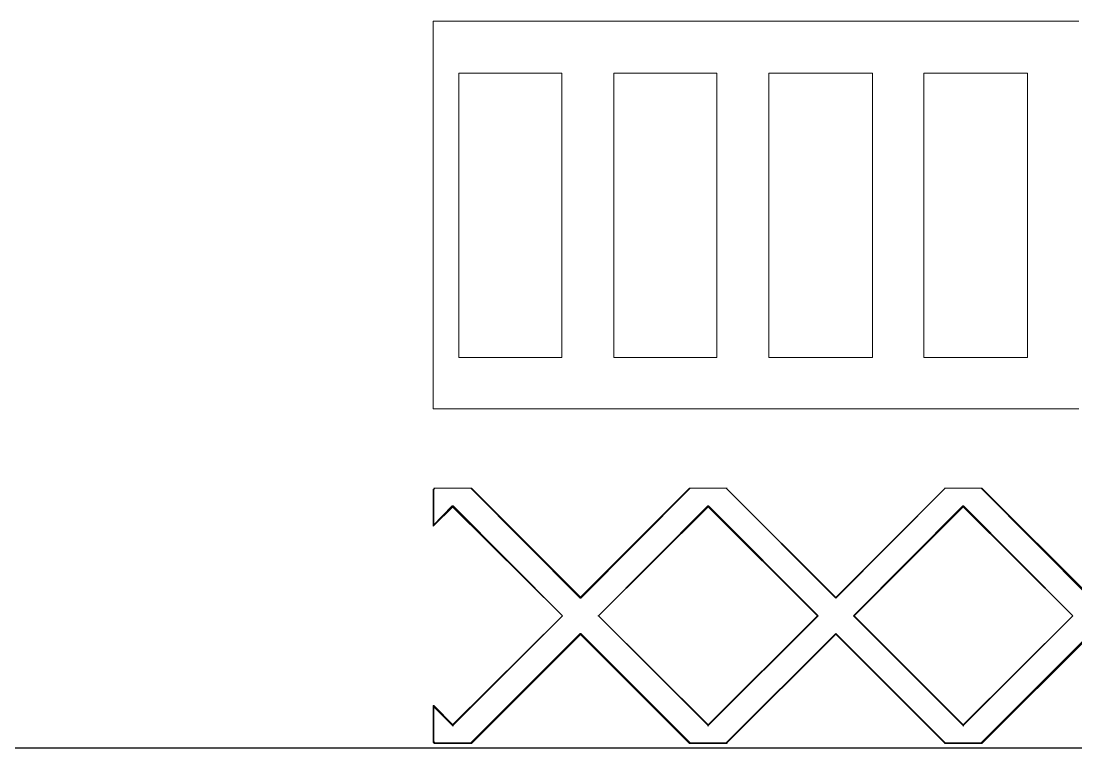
# Model space of a CAD drawing. Extents: x -66030 to 95157, y -13132 to 45879.
# Drawn here: x 48449 to 54058, y 16976 to 20842 of the extents above; entities that cross this region are included whole.
import ezdxf

# ---------------------------------------------------------------- set-up
doc = ezdxf.new("R2010")
doc.units = 0
doc.header["$LTSCALE"] = 100
doc.header["$MEASUREMENT"] = 0
doc.layers.get('0').update_dxf_attribs({"linetype": 'CONTINUOUS'})
doc.layers.add('3', color=11, linetype='CONTINUOUS')

msp = doc.modelspace()

# ---------------------------------------------------------------- linework, layer by layer
at = {"lineweight": 0}
for points in [[(54073.6, 18780), (53800.1, 18780), (53249.4, 18780), (52976, 18780), (52425.2, 18780), (52147.9, 18780), (51601.1, 18780), (51323.8, 18780), (50776.9, 18780), (50640.2, 18780), (50640.2, 20842.3), (50640.2, 20842.3), (50776.9, 20842.3), (51323.8, 20842.3), (51601.1, 20842.3), (52147.9, 20842.3), (52425.2, 20842.3), (52976, 20842.3), (53249.4, 20842.3), (53800.1, 20842.3), (54073.6, 20842.3)], [(54140, 17584.8), (53554.1, 16998.9), (53554.1, 16998.9), (53362.7, 16998.9), (53362.7, 16998.9), (52780.7, 17584.8), (52198.7, 16998.9), (52198.7, 16998.9), (52007.3, 16998.9), (52007.3, 16998.9), (51421.4, 17584.8), (50839.4, 16998.9), (50839.4, 16998.9), (50648, 16998.9), (50648, 16998.9), (50640.2, 17006.7), (50640.2, 17198.1), (50745.7, 17096.5), (51327.7, 17678.5), (50745.7, 18260.5), (50640.2, 18158.9), (50640.2, 18350.3), (50648, 18358.1), (50648, 18358.1), (50648, 18358.1), (50839.4, 18358.1), (50839.4, 18358.1), (51421.4, 17776.1), (52007.3, 18358.1), (52007.3, 18358.1), (52198.7, 18358.1), (52198.7, 18358.1), (52780.7, 17776.1), (53362.7, 18358.1), (53362.7, 18358.1), (53554.1, 18358.1), (53554.1, 18358.1), (54140, 17776.1)]]:
    msp.add_lwpolyline(points, dxfattribs=at)
for points in [[(50776.9, 20565), (51323.8, 20565), (51323.8, 19053.4), (50776.9, 19053.4), (50776.9, 20565)], [(51601.1, 20565), (52147.9, 20565), (52147.9, 19053.4), (51601.1, 19053.4), (51601.1, 20565)], [(52425.2, 20565), (52976, 20565), (52976, 19053.4), (52425.2, 19053.4), (52425.2, 20565)], [(53249.4, 20565), (53800.1, 20565), (53800.1, 19053.4), (53249.4, 19053.4), (53249.4, 20565)], [(50648, 18358.1), (50648, 18358.1), (50640.2, 18350.3), (50644.1, 18350.3), (50648, 18358.1), (50648, 18358.1), (50648, 18358.1), (50651.9, 18358.1), (50648, 18358.1)], [(50640.2, 18350.3), (50640.2, 18350.3), (50640.2, 18158.9), (50644.1, 18158.9), (50644.1, 18350.3), (50640.2, 18350.3), (50640.2, 18350.3), (50640.2, 18350.3), (50640.2, 18350.3)], [(50648, 18358.1), (50648, 18358.1), (50648, 18358.1), (50648, 18358.1), (50648, 18358.1), (50648, 18358.1), (50648, 18358.1), (50644.1, 18358.1), (50648, 18358.1)], [(50843.3, 18358.1), (50839.4, 18358.1), (50648, 18358.1), (50648, 18358.1), (50839.4, 18358.1), (50843.3, 18358.1), (50843.3, 18358.1), (50843.3, 18358.1), (50839.4, 18358.1)], [(50839.4, 18358.1), (50843.3, 18358.1), (50843.3, 18358.1), (50839.4, 18358.1), (50839.4, 18358.1), (50839.4, 18358.1), (50839.4, 18358.1), (50839.4, 18358.1), (50839.4, 18358.1)], [(51425.3, 17772.2), (51425.3, 17776.1), (50843.3, 18358.1), (50839.4, 18358.1), (51421.4, 17772.2), (51425.3, 17772.2), (51421.4, 17772.2), (51421.4, 17772.2), (51425.3, 17772.2)], [(52007.3, 18358.1), (52003.4, 18358.1), (51421.4, 17776.1), (51425.3, 17772.2), (52007.3, 18358.1), (52007.3, 18358.1), (52007.3, 18358.1), (52007.3, 18358.1), (52007.3, 18358.1)], [(52007.3, 18358.1), (52003.4, 18358.1), (52003.4, 18358.1), (52007.3, 18358.1), (52007.3, 18358.1), (52007.3, 18358.1), (52007.3, 18358.1), (52003.4, 18358.1), (52003.4, 18358.1)], [(52198.7, 18358.1), (52198.7, 18358.1), (52007.3, 18358.1), (52007.3, 18358.1), (52198.7, 18358.1), (52198.7, 18358.1), (52198.7, 18358.1), (52202.6, 18358.1), (52198.7, 18358.1)], [(52198.7, 18358.1), (52198.7, 18358.1), (52198.7, 18358.1), (52198.7, 18358.1), (52198.7, 18358.1), (52198.7, 18358.1), (52198.7, 18358.1), (52194.8, 18358.1), (52198.7, 18358.1)], [(52780.7, 17772.2), (52780.7, 17776.1), (52198.7, 18358.1), (52198.7, 18358.1), (52780.7, 17772.2), (52780.7, 17772.2), (52780.7, 17772.2), (52780.7, 17772.2), (52780.7, 17772.2)], [(53362.7, 18358.1), (53362.7, 18358.1), (52780.7, 17776.1), (52780.7, 17772.2), (53362.7, 18358.1), (53362.7, 18358.1), (53362.7, 18358.1), (53366.6, 18358.1), (53362.7, 18358.1)], [(53362.7, 18358.1), (53362.7, 18358.1), (53362.7, 18358.1), (53362.7, 18358.1), (53362.7, 18358.1), (53362.7, 18358.1), (53362.7, 18358.1), (53358.8, 18358.1), (53362.7, 18358.1)], [(53558, 18358.1), (53554.1, 18358.1), (53362.7, 18358.1), (53362.7, 18358.1), (53554.1, 18358.1), (53558, 18358.1), (53558, 18358.1), (53558, 18358.1), (53554.1, 18358.1)], [(53554.1, 18358.1), (53558, 18358.1), (53558, 18358.1), (53554.1, 18358.1), (53554.1, 18358.1), (53554.1, 18358.1), (53554.1, 18358.1), (53554.1, 18358.1), (53554.1, 18358.1)], [(54140, 17772.2), (54140, 17776.1), (53558, 18358.1), (53554.1, 18358.1), (54136.1, 17772.2), (54140, 17772.2), (54136.1, 17772.2), (54140, 17772.2), (54140, 17772.2)], [(50640.2, 18158.9), (50644.1, 18158.9), (50745.7, 18260.5), (50741.8, 18264.4), (50640.2, 18158.9), (50640.2, 18158.9), (50640.2, 18158.9), (50640.2, 18155), (50644.1, 18158.9)], [(50741.8, 18264.4), (50741.8, 18260.5), (51327.7, 17678.5), (51327.7, 17678.5), (50745.7, 18264.4), (50741.8, 18264.4), (50745.7, 18264.4), (50745.7, 18264.4), (50741.8, 18264.4)], [(51519.1, 17678.5), (51519.1, 17678.5), (52104.9, 18260.5), (52101, 18264.4), (51519.1, 17678.5), (51519.1, 17678.5), (51519.1, 17678.5), (51515.1, 17678.5), (51519.1, 17678.5)], [(52101, 18260.5), (51519.1, 17678.5), (52101, 17096.5), (52683, 17678.5), (52101, 18260.5)], [(52101, 18264.4), (52101, 18260.5), (52683, 17678.5), (52686.9, 17678.5), (52104.9, 18264.4), (52101, 18264.4), (52104.9, 18264.4), (52101, 18264.4), (52101, 18264.4)], [(53460.3, 18264.4), (53456.4, 18264.4), (52874.4, 17678.5), (52878.3, 17678.5), (53460.3, 18260.5), (53460.3, 18264.4), (53460.3, 18264.4), (53460.3, 18264.4), (53456.4, 18264.4)], [(53460.3, 17096.5), (52878.3, 17678.5), (53460.3, 18260.5), (54042.3, 17678.5), (53460.3, 17096.5)], [(54042.3, 17678.5), (54042.3, 17678.5), (53460.3, 18264.4), (53456.4, 18260.5), (54042.3, 17678.5), (54042.3, 17678.5), (54042.3, 17678.5), (54042.3, 17678.5), (54042.3, 17678.5)], [(51327.7, 17678.5), (51327.7, 17678.5), (50741.8, 17096.5), (50745.7, 17096.5), (51327.7, 17678.5), (51327.7, 17678.5), (51327.7, 17678.5), (51327.7, 17678.5), (51327.7, 17678.5)], [(52104.9, 17096.5), (52104.9, 17096.5), (51519.1, 17678.5), (51519.1, 17678.5), (52101, 17096.5), (52104.9, 17096.5), (52101, 17096.5), (52101, 17092.6), (52104.9, 17096.5)], [(52686.9, 17678.5), (52683, 17678.5), (52101, 17096.5), (52104.9, 17096.5), (52686.9, 17678.5), (52686.9, 17678.5), (52686.9, 17678.5), (52686.9, 17678.5), (52686.9, 17678.5)], [(52874.4, 17678.5), (52874.4, 17678.5), (53456.4, 17096.5), (53460.3, 17096.5), (52878.3, 17678.5), (52874.4, 17678.5), (52874.4, 17678.5), (52874.4, 17678.5), (52874.4, 17678.5)], [(53456.4, 17096.5), (53460.3, 17096.5), (54042.3, 17678.5), (54042.3, 17678.5), (53456.4, 17096.5), (53456.4, 17096.5), (53456.4, 17096.5), (53460.3, 17092.6), (53460.3, 17096.5)], [(50839.4, 16998.9), (50843.3, 16998.9), (51425.3, 17580.8), (51421.4, 17584.8), (50839.4, 17002.8), (50839.4, 16998.9), (50839.4, 17002.8), (50839.4, 16998.9), (50839.4, 16998.9)], [(51421.4, 17584.8), (51421.4, 17580.8), (52003.4, 16998.9), (52007.3, 17002.8), (51425.3, 17584.8), (51421.4, 17584.8), (51425.3, 17584.8), (51421.4, 17584.8), (51421.4, 17584.8)], [(52198.7, 16998.9), (52198.7, 16998.9), (52780.7, 17580.8), (52780.7, 17584.8), (52198.7, 17002.8), (52198.7, 16998.9), (52198.7, 17002.8), (52194.8, 16998.9), (52198.7, 16998.9)], [(52780.7, 17584.8), (52780.7, 17580.8), (53362.7, 16998.9), (53362.7, 17002.8), (52780.7, 17584.8), (52780.7, 17584.8), (52780.7, 17584.8), (52780.7, 17584.8), (52780.7, 17584.8)], [(53554.1, 16998.9), (53558, 16998.9), (54140, 17580.8), (54136.1, 17584.8), (53554.1, 17002.8), (53554.1, 16998.9), (53554.1, 17002.8), (53554.1, 16998.9), (53554.1, 16998.9)], [(50644.1, 17202), (50640.2, 17198.1), (50640.2, 17006.7), (50644.1, 17006.7), (50644.1, 17198.1), (50644.1, 17202), (50644.1, 17202), (50640.2, 17202), (50640.2, 17198.1)], [(50745.7, 17096.5), (50745.7, 17096.5), (50644.1, 17202), (50640.2, 17198.1), (50741.8, 17096.5), (50745.7, 17096.5), (50741.8, 17096.5), (50745.7, 17092.6), (50745.7, 17096.5)], [(50640.2, 17006.7), (50640.2, 17006.7), (50648, 16998.9), (50648, 17002.8), (50644.1, 17010.6), (50640.2, 17006.7), (50640.2, 17006.7), (50640.2, 17006.7), (50640.2, 17006.7)], [(50648, 17002.8), (50648, 16998.9), (50839.4, 16998.9), (50839.4, 17002.8), (50648, 17002.8), (50648, 17002.8), (50648, 17002.8), (50644.1, 16998.9), (50648, 16998.9)], [(50648, 17002.8), (50648, 17002.8), (50648, 17002.8), (50648, 16998.9), (50648, 16998.9), (50648, 17002.8), (50648, 16998.9), (50651.9, 16998.9), (50648, 17002.8)], [(50839.4, 16998.9), (50843.3, 17002.8), (50843.3, 17002.8), (50839.4, 16998.9), (50839.4, 16998.9), (50839.4, 16998.9), (50839.4, 16998.9), (50843.3, 16998.9), (50843.3, 17002.8)], [(52003.4, 17002.8), (52007.3, 16998.9), (52198.7, 16998.9), (52198.7, 17002.8), (52007.3, 17002.8), (52003.4, 17002.8), (52003.4, 17002.8), (52003.4, 16998.9), (52007.3, 16998.9)], [(52007.3, 17002.8), (52003.4, 17002.8), (52003.4, 17002.8), (52007.3, 16998.9), (52007.3, 16998.9), (52007.3, 17002.8), (52007.3, 16998.9), (52007.3, 16998.9), (52007.3, 17002.8)], [(52198.7, 16998.9), (52198.7, 17002.8), (52198.7, 17002.8), (52198.7, 16998.9), (52198.7, 16998.9), (52198.7, 16998.9), (52198.7, 16998.9), (52202.6, 16998.9), (52198.7, 17002.8)], [(53362.7, 17002.8), (53362.7, 16998.9), (53554.1, 16998.9), (53554.1, 17002.8), (53362.7, 17002.8), (53362.7, 17002.8), (53362.7, 17002.8), (53358.8, 16998.9), (53362.7, 16998.9)], [(53362.7, 17002.8), (53362.7, 17002.8), (53362.7, 17002.8), (53362.7, 16998.9), (53362.7, 16998.9), (53362.7, 17002.8), (53362.7, 16998.9), (53366.6, 16998.9), (53362.7, 17002.8)], [(53554.1, 16998.9), (53558, 17002.8), (53558, 17002.8), (53554.1, 16998.9), (53554.1, 16998.9), (53554.1, 16998.9), (53554.1, 16998.9), (53558, 16998.9), (53558, 17002.8)]]:
    msp.add_lwpolyline(points, close=True, dxfattribs=at)
at = {"layer": '3'}
msp.add_line((-66009.4, 16976.2), (95156.9, 16976.2), dxfattribs=at)

doc.saveas('drawing.dxf')
